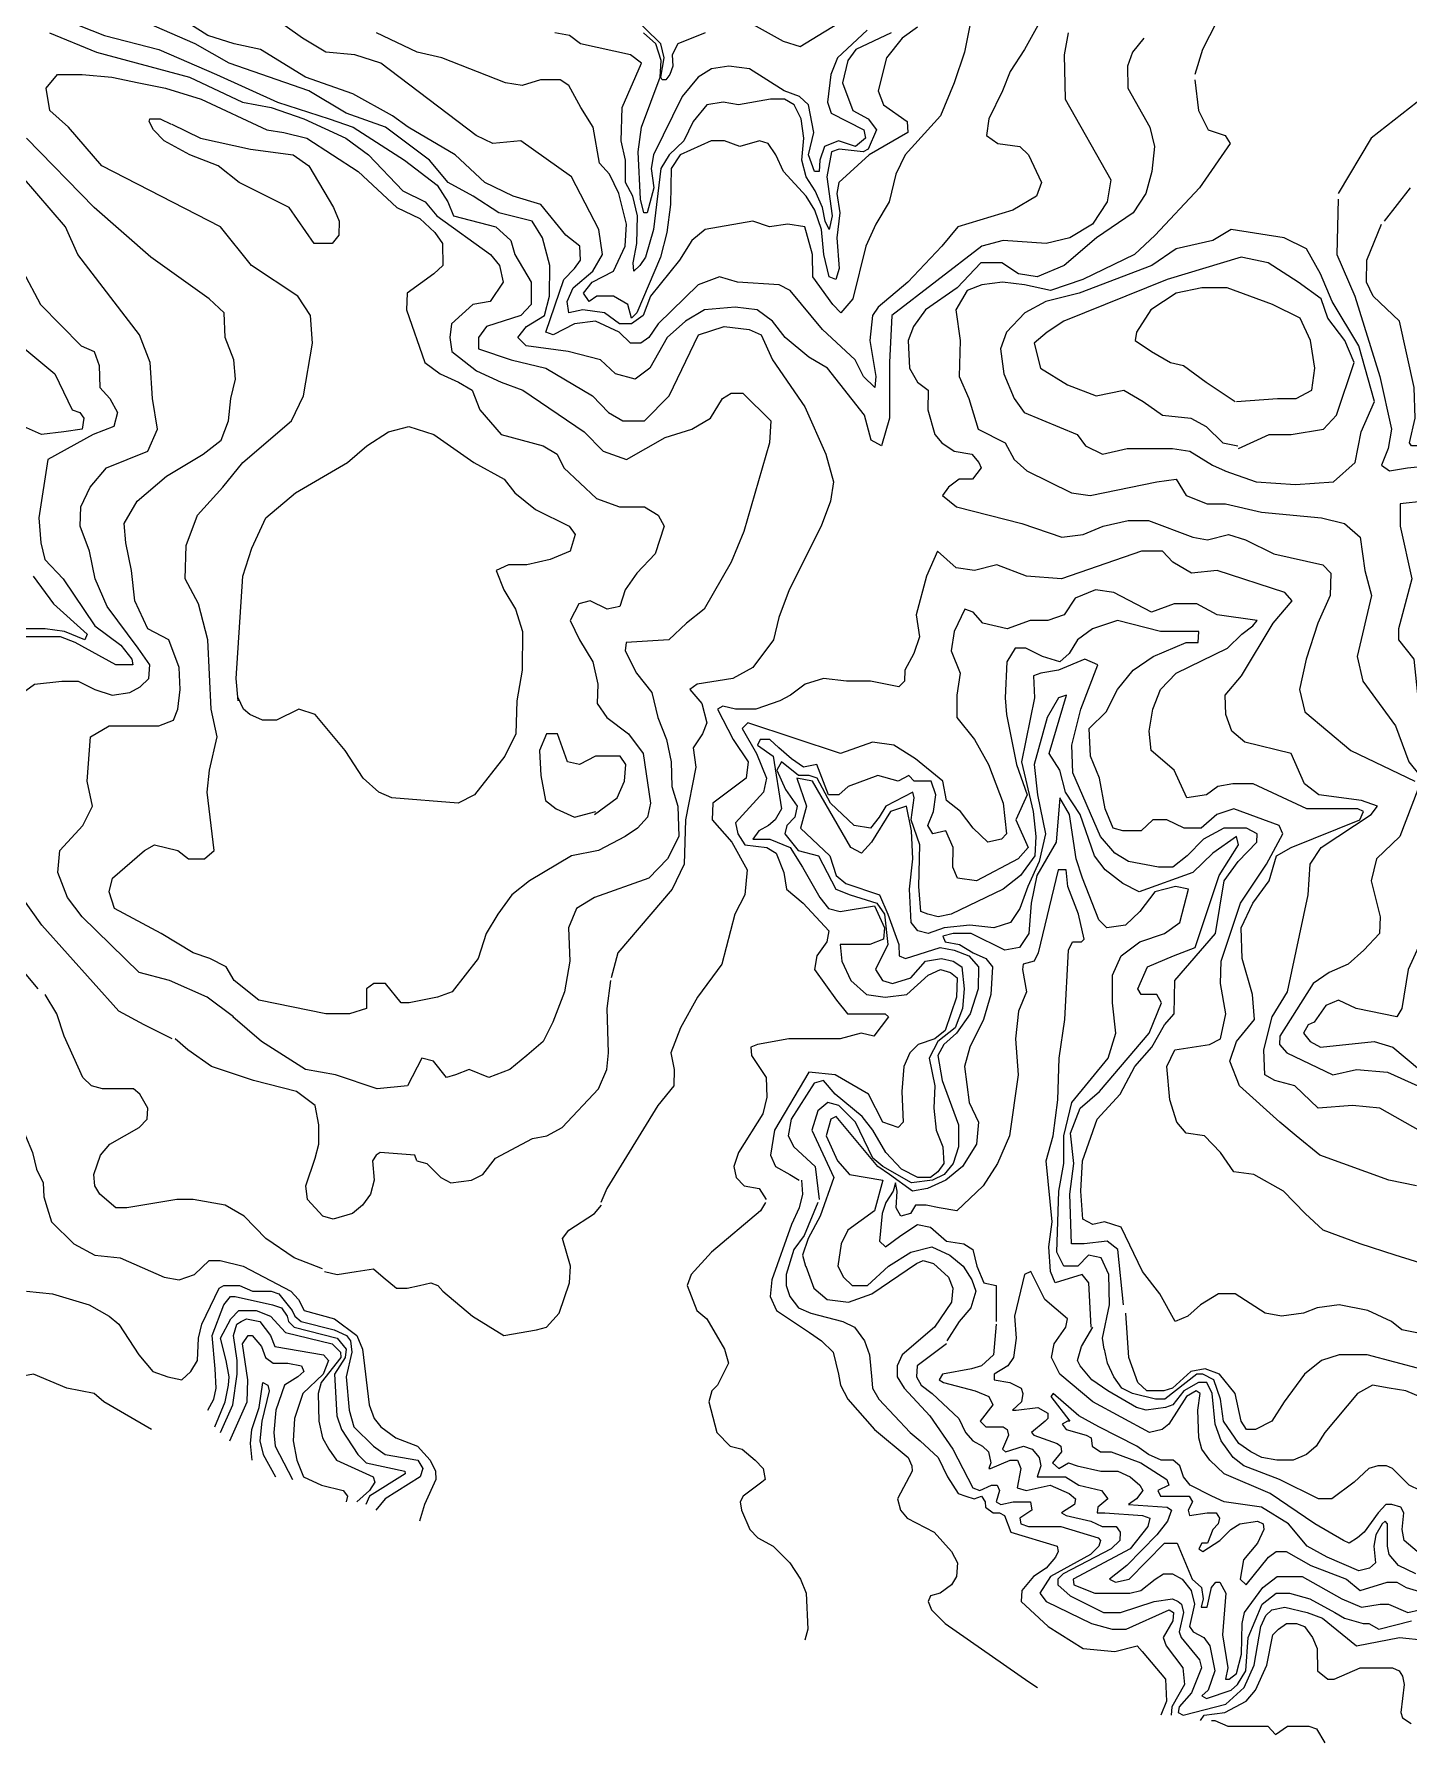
# Model space of a CAD drawing. Extents: x 3000 to 7000, y 3135 to 5000.
# Drawn here: x 3405 to 3901, y 3203 to 3820 of the extents above; entities that cross this region are included whole.
import ezdxf

# ---------------------------------------------------------------- set-up
doc = ezdxf.new("R2010")
doc.units = 0
doc.header["$MEASUREMENT"] = 0
doc.layers.add('TOPO_DIG', color=1, linetype='Continuous')

msp = doc.modelspace()

# ---------------------------------------------------------------- linework, layer by layer
at = {"layer": 'TOPO_DIG', "color": 3, "linetype": 'Continuous'}
msp.add_line((3509.25, 3374, 44), (3499, 3378, 44), dxfattribs=at)
at = {"layer": 'TOPO_DIG', "color": 1, "linetype": 'Continuous'}
msp.add_line((3758.15625, 3323, 30), (3759.4375, 3323, 30), dxfattribs=at)
at = {"layer": 'TOPO_DIG', "color": 3, "linetype": 'Continuous'}
for points, elevation in [([(3902.71875, 3838), (3907.5625, 3812), (3906.875, 3803), (3904.1875, 3795), (3887.625, 3782), (3875.71875, 3762)], 48), ([(3647.3125, 3820), (3637.40625, 3816), (3635.375, 3812), (3635.65625, 3808), (3634.59375, 3805), (3633.09375, 3803), (3631.71875, 3803), (3631.28125, 3804), (3632.5, 3811), (3631.25, 3816), (3614.0625, 3833)], 32), ([(3834.4375, 3829), (3826.71875, 3814), (3824, 3805)], 48), ([(3778.25, 3820), (3776.8125, 3812), (3777.125, 3796), (3793.6875, 3767), (3792.375, 3759), (3787.09375, 3751), (3778.8125, 3746), (3770.3125, 3744), (3754.78125, 3745), (3747.0625, 3743), (3714.6875, 3718), (3713.8125, 3701), (3713.75, 3681), (3710.875, 3671), (3707.1875, 3673), (3704.78125, 3682), (3691.375, 3699), (3684.75, 3703), (3676.09375, 3710), (3671.625, 3716), (3666, 3720), (3658.0625, 3721), (3647.0625, 3720), (3640.25, 3716), (3633.625, 3710), (3627.375, 3699), (3622, 3695), (3614.90625, 3697), (3609.5, 3702), (3597.875, 3705), (3582.75, 3707), (3579.71875, 3710), (3582.8125, 3714), (3589.3125, 3718), (3591.0625, 3725), (3591.1875, 3736), (3588.625, 3746), (3584.90625, 3752), (3572.8125, 3755), (3563.59375, 3761), (3554.5625, 3766), (3547.84375, 3774), (3531.96875, 3786), (3517.78125, 3791), (3504.25, 3799), (3475.5625, 3809), (3463.21875, 3816), (3440.25, 3826)], 44), ([(3743.28125, 3825), (3740.8125, 3813), (3737.1875, 3802), (3732.25, 3790), (3719.5, 3776), (3716.0625, 3769), (3713.71875, 3759), (3708.90625, 3751), (3705.25, 3743), (3700.625, 3724), (3696.1875, 3719), (3693.3125, 3722), (3686.125, 3732), (3686.03125, 3740), (3683.25, 3750), (3677.15625, 3751), (3670.46875, 3750), (3664.5, 3752), (3647.25, 3749), (3642.4375, 3745), (3638.0625, 3738), (3627.53125, 3725), (3624.96875, 3718), (3620.6875, 3715), (3616.375, 3715), (3610.9375, 3719), (3603.09375, 3720), (3598.0625, 3719), (3597.53125, 3723), (3599.71875, 3728), (3606.75, 3734), (3610.25, 3740), (3608.875, 3749), (3599.0625, 3768), (3580.75, 3781), (3570.625, 3780), (3564.6875, 3783), (3530.25, 3809), (3520.875, 3812), (3510.4375, 3813), (3501.96875, 3818), (3489.46875, 3827)], 40), ([(3410.75, 3820), (3427.65625, 3813), (3461.21875, 3804), (3480.40625, 3795), (3490.75, 3793), (3502.46875, 3789), (3517.65625, 3782), (3525.8125, 3776), (3538.25, 3763), (3546.3125, 3759), (3550.46875, 3754), (3569.78125, 3740), (3573.09375, 3736), (3574.375, 3730), (3569.71875, 3723), (3563.5, 3722), (3555.75, 3715), (3555.1875, 3710), (3555.9375, 3705), (3564.8125, 3698), (3573.625, 3694), (3581.53125, 3691), (3603.6875, 3676), (3610.5, 3669), (3618.84375, 3666), (3632.875, 3674), (3642.46875, 3677), (3649.21875, 3681), (3653.5625, 3688), (3656.6875, 3690), (3660.875, 3690), (3671, 3680), (3670.5, 3672), (3661.21875, 3640), (3656.6875, 3629), (3646.9375, 3612), (3640.5625, 3607), (3634.15625, 3601), (3618.8125, 3600), (3618.4375, 3597), (3622.5625, 3589), (3628.09375, 3582), (3630.1875, 3573), (3633.28125, 3565), (3635.0625, 3557), (3635.25, 3548), (3637.4375, 3541), (3637.8125, 3530), (3633.75, 3522), (3626.90625, 3515), (3607.34375, 3508), (3600.84375, 3504), (3597.9375, 3497), (3598.4375, 3485), (3596.5625, 3474), (3592.375, 3463), (3588.8125, 3456), (3582.9375, 3451), (3576.78125, 3446), (3569.25, 3443), (3562.1875, 3446), (3557.25, 3444), (3553.9375, 3443), (3549.21875, 3449), (3545.09375, 3450), (3539.875, 3440), (3529, 3439), (3513.875, 3444), (3503.09375, 3446), (3487.15625, 3456), (3476.875, 3465)], 48), ([(3714.4375, 3820), (3701.6875, 3814), (3698.71875, 3810), (3696.8125, 3802), (3700.625, 3792), (3706.125, 3789), (3709.0625, 3785), (3706.125, 3778), (3704.25, 3777), (3695.625, 3778), (3692.875, 3777), (3691.21875, 3768), (3693.0625, 3754), (3691.96875, 3749), (3690.5625, 3752), (3689.5625, 3757), (3687, 3763), (3683.6875, 3768), (3682.15625, 3774), (3682.9375, 3782), (3681.96875, 3789), (3679.34375, 3794), (3675.90625, 3796), (3670.90625, 3796), (3659.3125, 3794), (3653.8125, 3795), (3647.90625, 3794), (3642.96875, 3788), (3639.5625, 3781), (3634.28125, 3776), (3631.28125, 3771), (3628.65625, 3749), (3625.75, 3739), (3623.65625, 3736), (3621.5, 3734), (3621.25, 3737), (3622.65625, 3744), (3622.8125, 3754), (3621.1875, 3761), (3618.5, 3766), (3618.5625, 3774), (3617.03125, 3781), (3617.3125, 3793), (3624.3125, 3809), (3620.3125, 3812), (3602.34375, 3816), (3598.3125, 3819), (3593.09375, 3820)], 36), ([(3823.9375, 3803), (3825.25, 3792), (3828.8125, 3785), (3834.9375, 3783), (3836.71875, 3780), (3825.6875, 3764), (3809.625, 3747), (3802.1875, 3740), (3783.53125, 3731), (3771.875, 3727), (3762.5, 3729), (3754.5625, 3730), (3747.0625, 3729), (3741.78125, 3727), (3737.78125, 3720), (3739.3125, 3709), (3738.875, 3696), (3742.375, 3688), (3745.75, 3677), (3755.53125, 3672), (3758.71875, 3666), (3763.3125, 3662), (3779.5, 3654), (3786.25, 3653), (3810.25, 3658), (3817.1875, 3659), (3820.84375, 3653), (3828.46875, 3650), (3834.96875, 3650), (3848.0625, 3647), (3869.65625, 3645), (3878, 3643), (3883.65625, 3638), (3885.3125, 3626), (3887.75, 3617), (3882.53125, 3595), (3884.53125, 3586), (3896.3125, 3570), (3901.125, 3557), (3905.125, 3552)], 48), ([(3454.8125, 3787), (3465.15625, 3782), (3483.25, 3778), (3498.625, 3776), (3504.28125, 3772), (3513.1875, 3757), (3515.28125, 3752), (3515.125, 3747), (3512.75, 3744), (3506.21875, 3744), (3497.21875, 3757), (3479.1875, 3766), (3471.5625, 3772), (3461.3125, 3776), (3452.09375, 3781), (3448.25, 3785), (3446.6875, 3788), (3446.875, 3789), (3450.625, 3789), (3454.59375, 3787)], 52), ([(3477.125, 3465), (3467.5625, 3472), (3454.03125, 3478), (3443.0625, 3481), (3422.53125, 3501), (3417.21875, 3508), (3413.75, 3517), (3414.4375, 3525), (3422.75, 3534), (3426.25, 3541), (3424.25, 3550), (3425.53125, 3566), (3432.28125, 3570), (3450.1875, 3570), (3455.5, 3572), (3457, 3576), (3457.8125, 3583), (3457.53125, 3591), (3453.78125, 3601), (3446.15625, 3605), (3441.5625, 3615), (3440.34375, 3626), (3438.28125, 3636), (3437.65625, 3643), (3442.375, 3651), (3452.96875, 3660), (3466.1875, 3668), (3472.625, 3673), (3475.3125, 3680), (3476.15625, 3688), (3477.875, 3695), (3477.25, 3702), (3474.125, 3710), (3473.78125, 3719), (3468.3125, 3724), (3447.28125, 3739), (3426.78125, 3757), (3402.4375, 3782)], 48), ([(3875.625, 3760), (3875.25, 3740), (3881.75, 3725), (3890.75, 3696), (3894.96875, 3677), (3893.75, 3670), (3891.3125, 3664), (3894.1875, 3662), (3900.65625, 3663), (3910.25, 3664), (3919.875, 3662), (3927.4375, 3666)], 48), ([(3839.71875, 3670), (3850.8125, 3675), (3858.71875, 3675), (3870.40625, 3677), (3875.125, 3682), (3881.46875, 3701), (3878.09375, 3709), (3872, 3717), (3869.5, 3724), (3861.1875, 3730), (3850.375, 3737), (3840.71875, 3739), (3813.9375, 3731), (3776.6875, 3716), (3770.65625, 3712), (3765.96875, 3708), (3768.21875, 3699), (3778, 3693), (3788.3125, 3689), (3798.375, 3691), (3805.34375, 3687), (3812.34375, 3682), (3822.46875, 3681), (3828.09375, 3678), (3834.0625, 3672), (3839.4375, 3671)], 52), ([(3401.0625, 3734), (3407.46875, 3722), (3422.125, 3707), (3426.8125, 3705), (3428.6875, 3700), (3428.84375, 3692), (3432.5, 3688), (3435.25, 3683), (3433.875, 3678), (3426.4375, 3675), (3410.09375, 3666), (3406.84375, 3645), (3407.53125, 3636), (3409.0625, 3630), (3415.59375, 3623), (3427.0625, 3606), (3436.46875, 3599), (3440.40625, 3594), (3440.75, 3592), (3434.6875, 3592), (3419.9375, 3600), (3414.6875, 3602), (3400.875, 3602)], 44), ([(3478.75, 3579), (3478.03125, 3587), (3480.4375, 3624), (3483.6875, 3634), (3488.75, 3645), (3499.4375, 3654), (3518.25, 3665), (3525.21875, 3671), (3533, 3676), (3540.40625, 3678), (3549.40625, 3675), (3563.8125, 3665), (3574.78125, 3659), (3578.5625, 3654), (3586.09375, 3648), (3598.1875, 3642), (3600.375, 3639), (3598.53125, 3633), (3591.40625, 3630), (3583, 3628), (3576.3125, 3628), (3571.875, 3626), (3574.6875, 3619), (3578.8125, 3612), (3581.375, 3604), (3581.25, 3590), (3579.3125, 3579), (3578.9375, 3567), (3575.0625, 3559), (3564.03125, 3545), (3558.125, 3542), (3534.1875, 3544), (3529.5, 3546), (3523.875, 3551), (3517.34375, 3561), (3506.59375, 3574), (3500.65625, 3576), (3492.65625, 3572), (3487.53125, 3572), (3483.03125, 3574), (3480.75, 3576), (3478.8125, 3580)], 52), ([(3917.25, 3417), (3890.6875, 3432), (3880.875, 3433), (3868.4375, 3432), (3860.03125, 3440), (3852.8125, 3442), (3849.1875, 3444), (3848.875, 3453), (3851.875, 3465), (3857.4375, 3474), (3864.8125, 3509), (3865.59375, 3520), (3869.5, 3526), (3887.625, 3538), (3889.8125, 3541), (3884.0625, 3543), (3868.6875, 3545), (3863.5, 3549), (3858.6875, 3560), (3842, 3564), (3837.34375, 3568), (3835.1875, 3574), (3834.90625, 3581), (3840.75, 3588), (3852.1875, 3607), (3859.0625, 3615), (3856.4375, 3618), (3832.0625, 3626), (3822.75, 3625), (3815.96875, 3629), (3812.28125, 3633), (3804.6875, 3633), (3775.8125, 3623), (3763.1875, 3624), (3752.5625, 3628), (3744.40625, 3626), (3737.8125, 3627), (3731.0625, 3633), (3727.1875, 3624), (3723.375, 3610), (3724.625, 3602), (3722.53125, 3596), (3719.28125, 3590), (3719.15625, 3586), (3717.125, 3584), (3706.90625, 3586), (3698.3125, 3586), (3689.9375, 3587), (3683.3125, 3585), (3678.0625, 3581), (3674.21875, 3579), (3665.625, 3576), (3658.25, 3576), (3653.6875, 3577), (3651.78125, 3576), (3657.34375, 3565), (3662.75, 3557), (3662.03125, 3551), (3650.03125, 3542), (3649.78125, 3536), (3656.9375, 3528), (3662.4375, 3518), (3661.625, 3509), (3657.96875, 3502), (3653.28125, 3484), (3644.5, 3472), (3638.4375, 3461), (3634.9375, 3452), (3636.125, 3446), (3636.03125, 3440), (3630.21875, 3433), (3611.75, 3403), (3609.65625, 3398)], 44), ([(3909, 3375), (3896.28125, 3379), (3883.5625, 3383), (3870.3125, 3388), (3863.71875, 3394), (3855.96875, 3402), (3845.21875, 3408), (3838.0625, 3409), (3833.28125, 3416), (3827.40625, 3422), (3820.84375, 3423), (3817.5, 3427), (3814.9375, 3435), (3813.875, 3447), (3816.6875, 3453), (3829.3125, 3455), (3833.21875, 3457), (3835.125, 3466), (3833.25, 3477), (3833.46875, 3485), (3840.46875, 3506), (3849.8125, 3520), (3855.71875, 3531), (3854.34375, 3534), (3838.0625, 3540), (3831.9375, 3538), (3826.1875, 3533), (3820.125, 3533), (3813.875, 3536), (3808.84375, 3536), (3804.59375, 3532), (3798.03125, 3532), (3794.5, 3533), (3791.65625, 3540), (3789.59375, 3551), (3786.3125, 3559), (3785.84375, 3569), (3791.9375, 3575), (3796.09375, 3583), (3801.71875, 3590), (3808.90625, 3595), (3820.78125, 3600), (3825.15625, 3600), (3825.375, 3604), (3811.625, 3604), (3796, 3608), (3787.0625, 3605), (3781.625, 3601), (3778.5625, 3596), (3775.25, 3593), (3769.03125, 3595), (3763, 3598), (3759.125, 3598), (3756.1875, 3593), (3755.5625, 3580), (3756.03125, 3574), (3759.65625, 3556), (3763.40625, 3545), (3759.34375, 3536), (3763.84375, 3526), (3760.1875, 3522), (3745.15625, 3514), (3738.28125, 3515), (3736.625, 3519), (3736.8125, 3526), (3734.0625, 3532), (3729.375, 3531), (3727.625, 3534), (3729.6875, 3539), (3730.53125, 3545), (3728.8125, 3550), (3722.6875, 3550), (3720.71875, 3552), (3716.90625, 3550), (3709.625, 3552), (3698.84375, 3548), (3695.5, 3545), (3691.84375, 3545), (3687.5625, 3556), (3682.8125, 3555), (3678.4375, 3558), (3673.875, 3562), (3670.5625, 3565), (3667.1875, 3565), (3666.125, 3563), (3671.875, 3559), (3674.78125, 3540), (3672.53125, 3536), (3670.1875, 3534), (3666.6875, 3532), (3664.4375, 3529), (3670.59375, 3529), (3677.9375, 3526), (3682.4375, 3519), (3688.625, 3508), (3691.75, 3504), (3696, 3503), (3708.4375, 3505), (3712, 3497), (3711.6875, 3493), (3706.6875, 3491), (3695.96875, 3491), (3696.625, 3485), (3699.8125, 3478), (3705.5, 3473), (3712.25, 3472), (3720.0625, 3473), (3727.75, 3480), (3732.1875, 3482), (3735.84375, 3481), (3738.25, 3479), (3737.96875, 3472), (3733.875, 3460), (3730.1875, 3457), (3724.125, 3455), (3721.09375, 3452), (3718.9375, 3447), (3718.21875, 3438), (3718.6875, 3427), (3716.90625, 3425), (3711.40625, 3427), (3706.1875, 3437), (3694.1875, 3444), (3684.75, 3445), (3672.34375, 3424), (3670.875, 3415), (3672.6875, 3411), (3677.84375, 3408), (3681.25, 3406)], 40), ([(3798.1875, 3361), (3796.1875, 3381), (3792.28125, 3384), (3784, 3383), (3779.46875, 3383), (3778.875, 3401), (3780.3125, 3412), (3779.0625, 3423), (3782.59375, 3432), (3789.59375, 3438), (3807.53125, 3459), (3811.9375, 3470), (3810.21875, 3473), (3804.625, 3473), (3803.4375, 3475), (3806.875, 3483), (3816.25, 3487), (3824.0625, 3490), (3832.78125, 3516), (3839.75, 3527), (3839, 3530), (3830.4375, 3524), (3823.1875, 3517), (3803.84375, 3510), (3797.96875, 3513), (3791.65625, 3518), (3787.8125, 3523), (3782.625, 3538), (3777.28125, 3546), (3775.3125, 3554), (3771.40625, 3560), (3777.6875, 3581), (3774.8125, 3580), (3770.6875, 3573), (3766, 3556), (3767.21875, 3545), (3770.0625, 3531), (3767.75, 3521), (3763.6875, 3512), (3760.84375, 3504), (3757.4375, 3499), (3751.4375, 3497), (3742.75, 3498), (3733.5, 3497), (3727.75, 3495), (3724.0625, 3496), (3721.65625, 3499), (3721.0625, 3511), (3722.15625, 3522), (3721.75, 3532), (3719.9375, 3541), (3714.125, 3539), (3707.28125, 3528), (3703.71875, 3524), (3699.875, 3526), (3686.0625, 3550), (3680.375, 3551), (3683.84375, 3541), (3681.65625, 3533), (3692.21875, 3523), (3694.5, 3516), (3698, 3513), (3710.15625, 3509), (3713.25, 3502), (3717.125, 3491), (3717.25, 3487), (3719.625, 3486), (3732.125, 3490), (3737.09375, 3489), (3742.375, 3487), (3745.90625, 3483), (3745.8125, 3475), (3742.84375, 3466), (3737.96875, 3459), (3733.375, 3455), (3731.21875, 3451), (3732.84375, 3442), (3738.6875, 3426), (3738.6875, 3418), (3736.8125, 3412), (3733.5, 3408), (3729.25, 3406), (3721.6875, 3405), (3711.4375, 3411), (3707.78125, 3414), (3701.5, 3427), (3695.5, 3433), (3691.53125, 3434), (3687.9375, 3431), (3685.78125, 3424), (3693.71875, 3407), (3688.78125, 3393), (3684.46875, 3385), (3682.40625, 3379), (3683.5, 3375)], 36), ([(3607.375, 3538), (3615.53125, 3544), (3618.21875, 3550), (3618.625, 3556), (3616.5625, 3559), (3607.71875, 3559), (3601.9375, 3556), (3597.5625, 3557), (3593.96875, 3567), (3590.0625, 3567), (3587.5, 3561), (3588.03125, 3552), (3589.65625, 3543), (3593.5625, 3540), (3600.09375, 3537), (3607.875, 3539)], 52), ([(3786.59375, 3353), (3785.75, 3369), (3783.34375, 3372), (3773.625, 3369), (3771.90625, 3373), (3771.3125, 3382), (3772.4375, 3391), (3770.375, 3413), (3772.84375, 3422), (3774.53125, 3435), (3775, 3450), (3777, 3464), (3778.40625, 3489), (3779.78125, 3492), (3783.03125, 3492), (3784.03125, 3493), (3781.9375, 3502), (3778.125, 3512), (3777.5625, 3518), (3774.65625, 3518), (3767.4375, 3488), (3765.9375, 3485), (3762.0625, 3484), (3761.8125, 3482), (3763.25, 3474), (3760.375, 3467), (3759.21875, 3457), (3760.21875, 3444), (3757.0625, 3422), (3752.78125, 3412), (3747.625, 3404), (3738.125, 3395), (3731.65625, 3396), (3727, 3397), (3723.15625, 3397), (3721.34375, 3394), (3717.9375, 3393), (3716.1875, 3396), (3716.5625, 3402), (3715.9375, 3405), (3715.0625, 3402), (3712.5, 3398), (3711.125, 3394), (3710.21875, 3384), (3712.40625, 3382), (3717.9375, 3386), (3723.9375, 3390), (3728.59375, 3389), (3734.3125, 3384), (3740.59375, 3383), (3743.875, 3381), (3745.25, 3375), (3747.875, 3369), (3752.3125, 3368), (3752.25, 3355)], 32), ([(3912.34375, 3507), (3900.875, 3482), (3898.59375, 3468), (3896.875, 3465), (3882.125, 3468), (3875.78125, 3471), (3871.25, 3469), (3867, 3463), (3864.875, 3462), (3863.15625, 3459), (3865.5625, 3456), (3869.3125, 3454), (3888.625, 3456), (3895.40625, 3454), (3905.03125, 3446)], 48), ([(3392.21875, 3492), (3406.53125, 3475)], 44), ([(3499, 3378), (3488.71875, 3385), (3480.9375, 3393), (3474.15625, 3397), (3462.5, 3399), (3456.6875, 3399), (3438.5625, 3396), (3434.59375, 3396), (3428.9375, 3401), (3427.125, 3404), (3426.71875, 3408), (3429.125, 3415), (3432.5, 3419), (3443.0625, 3425), (3445.96875, 3428), (3446.15625, 3432), (3443.3125, 3437), (3441, 3439), (3429.78125, 3439), (3425.84375, 3440), (3422.71875, 3443), (3416.03125, 3458), (3413.375, 3466), (3409.1875, 3473)], 44), ([(3682, 3406), (3682.375, 3401), (3681.1875, 3396), (3678.46875, 3390), (3671.375, 3370), (3670.75, 3364), (3673, 3359), (3684.90625, 3351), (3689.28125, 3348), (3693.46875, 3344), (3695.34375, 3336)], 40), ([(3594.5625, 3358), (3598.3125, 3369), (3598.6875, 3375), (3595.78125, 3385), (3598.0625, 3388), (3607.40625, 3394), (3609.9375, 3397)], 44), ([(3509.90625, 3373), (3514.53125, 3372), (3521.375, 3373)], 44), ([(3521.375, 3373), (3527.65625, 3374), (3531.125, 3371)], 44), ([(3683.5625, 3375), (3686.46875, 3367), (3691.3125, 3363), (3698.96875, 3362), (3707.375, 3365), (3723.5, 3376), (3726, 3377), (3729.71875, 3376), (3735.03125, 3371), (3736.59375, 3367), (3736.21875, 3362), (3730.0625, 3353), (3718.40625, 3343), (3716.5625, 3339), (3716.59375, 3335), (3719.09375, 3331)], 36), ([(3402.375, 3366), (3411.75, 3365), (3425.0625, 3361), (3432.28125, 3357), (3435.71875, 3354), (3442.9375, 3343), (3448, 3337), (3453.375, 3335), (3458.5, 3334), (3461.71875, 3337), (3464.125, 3341), (3464.4375, 3349), (3465.71875, 3354), (3471.96875, 3367), (3473.59375, 3368), (3479.21875, 3368), (3484, 3366), (3490.75, 3366), (3493.40625, 3365), (3498.21875, 3359), (3499.1875, 3357), (3501.53125, 3355), (3513.40625, 3352), (3517.875, 3350), (3519.3125, 3348), (3519.84375, 3344), (3517.75, 3335), (3518.8125, 3323), (3520.53125, 3317), (3527.65625, 3310), (3531.8125, 3307), (3543.5625, 3305), (3545.375, 3302), (3544.46875, 3299), (3531.875, 3291), (3528.5, 3287)], 40), ([(3531.125, 3371), (3535.96875, 3367), (3539.71875, 3367), (3544.21875, 3368)], 44), ([(3544.21875, 3368), (3548.3125, 3369), (3550.875, 3368), (3552.59375, 3366)], 44), ([(3552.59375, 3366), (3563.34375, 3357), (3574.6875, 3350), (3586.46875, 3352), (3590.0625, 3353), (3594.5625, 3358)], 44), ([(3470.34375, 3317), (3474.0625, 3326), (3475.25, 3332), (3475.53125, 3335), (3474.4375, 3341), (3472.4375, 3349), (3476.125, 3356), (3479, 3359), (3485.34375, 3359), (3490.4375, 3357), (3495.84375, 3351), (3512.65625, 3347), (3515.71875, 3344), (3515.8125, 3342), (3508.75, 3333), (3507.625, 3329), (3507.84375, 3319), (3509.25, 3313), (3511.5, 3309), (3514.21875, 3305), (3527.53125, 3299), (3528.09375, 3297), (3526.125, 3294), (3521.65625, 3290)], 36), ([(3752.3125, 3354), (3751.28125, 3343), (3747, 3339), (3743.34375, 3338), (3732.96875, 3336), (3731.75, 3334), (3733.25, 3333), (3744.75, 3330), (3749.6875, 3328), (3751.0625, 3325)], 32), ([(3947.125, 3318), (3937.625, 3322), (3916.0625, 3335), (3886.09375, 3343), (3881.34375, 3343), (3876.0625, 3343), (3869.6875, 3341), (3863.53125, 3336), (3856.21875, 3326), (3851.75, 3319), (3845.84375, 3316), (3842.625, 3316), (3840.6875, 3319), (3838.46875, 3329), (3832.8125, 3336), (3827.6875, 3338), (3822.5, 3337), (3815.84375, 3331), (3812.71875, 3330), (3806.6875, 3330), (3803.4375, 3333), (3800.15625, 3342), (3799.09375, 3358)], 36), ([(3475.75, 3312), (3482.09375, 3326), (3482.3125, 3334), (3480.375, 3347), (3482.34375, 3350), (3483.8125, 3350), (3487.15625, 3346), (3488.59375, 3342), (3491.46875, 3340), (3496.6875, 3340), (3501.59375, 3339), (3502.46875, 3337), (3500.3125, 3335), (3495.5625, 3332), (3492.375, 3323), (3491.6875, 3315), (3492.15625, 3310), (3498.34375, 3298)], 32), ([(3837.84375, 3306), (3833.40625, 3312), (3831.3125, 3318), (3830.21875, 3329), (3828.28125, 3333), (3825.28125, 3333), (3820, 3330), (3816, 3325), (3813.4375, 3324), (3806.4375, 3323), (3802.90625, 3324), (3792.625, 3330), (3786.78125, 3334), (3782.5625, 3339), (3781.59375, 3341), (3783.03125, 3346), (3787.125, 3353)], 32), ([(3695.34375, 3336), (3696.125, 3332), (3698.8125, 3327), (3708.34375, 3316), (3720.5625, 3306), (3721.84375, 3303), (3722, 3301), (3716.6875, 3291), (3717.78125, 3287), (3720.125, 3284), (3729.9375, 3279), (3736.15625, 3272), (3738.34375, 3268), (3737.9375, 3263), (3736.15625, 3260), (3732.0625, 3257), (3728.625, 3256), (3727.71875, 3254), (3728.9375, 3251), (3733.9375, 3246), (3764.125, 3225), (3767.25, 3223)], 40), ([(3719.125, 3331), (3728.375, 3321), (3736.65625, 3309), (3743.84375, 3295), (3746.34375, 3294), (3750.625, 3296), (3752.625, 3296), (3753.4375, 3294), (3752.3125, 3290), (3753.90625, 3289), (3758.4375, 3290), (3764.65625, 3290), (3765.125, 3287), (3760.875, 3284), (3761.125, 3282), (3763.9375, 3281), (3775.59375, 3281), (3789.0625, 3277), (3789.875, 3276), (3789.28125, 3274), (3786.3125, 3271), (3771.875, 3263), (3768, 3257), (3770.375, 3254), (3786.625, 3246), (3794.125, 3244), (3799.1875, 3244), (3814.75, 3251), (3816.3125, 3250), (3816.03125, 3247), (3812.59375, 3241), (3813.5625, 3238), (3819.625, 3230), (3820.25, 3224), (3815.625, 3216), (3815.46875, 3213)], 36), ([(3751.0625, 3325), (3746.5625, 3319), (3748.5, 3317), (3754.75, 3317), (3756.21875, 3316), (3756.6875, 3314), (3754.5625, 3309), (3755.625, 3308), (3762.09375, 3310), (3765.21875, 3309), (3767.78125, 3306), (3768.34375, 3303), (3767.125, 3299), (3768, 3299), (3777.34375, 3299), (3782.0625, 3296), (3790.3125, 3294), (3792.53125, 3291), (3788.90625, 3288), (3788.78125, 3286), (3791.5, 3286), (3805.0625, 3285), (3807.6875, 3284), (3807, 3281), (3800.59375, 3273), (3780.0625, 3262), (3780.34375, 3260), (3787.84375, 3257), (3800.5625, 3257), (3804.5, 3258), (3809.6875, 3262), (3812.65625, 3264), (3815.9375, 3264), (3819.375, 3262), (3822.625, 3258), (3823.78125, 3253), (3822.0625, 3245), (3823.40625, 3243), (3827.21875, 3241), (3829.34375, 3238), (3831.1875, 3229), (3828.75, 3222), (3826.46875, 3220), (3828.1875, 3219), (3837.0625, 3222), (3839.375, 3224), (3842.375, 3229), (3843.21875, 3241), (3848.3125, 3253), (3853.25, 3257), (3858.0625, 3257), (3865.40625, 3255), (3874.5, 3250), (3877.90625, 3248), (3884.75, 3246), (3886.75, 3246), (3890.375, 3244), (3902.09375, 3247)], 32), ([(3789.375, 3317), (3782.0625, 3321), (3772.875, 3329), (3772.03125, 3328), (3778.8125, 3319), (3777.96875, 3319)], 28), ([(3777.96875, 3319), (3776.09375, 3318), (3777.59375, 3316), (3784.8125, 3314), (3786.53125, 3313), (3786.96875, 3310), (3789.96875, 3308), (3793.75, 3308), (3804.5, 3304), (3813.8125, 3298), (3814.5625, 3296), (3810.65625, 3294), (3811.53125, 3292), (3817.875, 3292), (3821.90625, 3292), (3823.15625, 3290), (3821.59375, 3287), (3822.03125, 3285), (3828.4375, 3286), (3831.71875, 3286), (3832.84375, 3284), (3832.40625, 3282), (3830.46875, 3280), (3828.5625, 3275), (3826.53125, 3275), (3825.375, 3273), (3826.90625, 3272), (3833.03125, 3276), (3836.9375, 3280), (3840.1875, 3282), (3846.53125, 3283), (3848.5625, 3282), (3848.8125, 3280), (3846.53125, 3275), (3841.46875, 3269), (3840.3125, 3262), (3842.4375, 3260), (3850.5, 3270), (3853.28125, 3272), (3856.9375, 3272), (3865.8125, 3267), (3878.65625, 3262), (3883.5625, 3258), (3893.3125, 3261), (3896.84375, 3261), (3900.15625, 3259), (3907.0625, 3257)], 28), ([(3903.65625, 3264), (3897.4375, 3267), (3894.125, 3271), (3893.4375, 3274), (3893.53125, 3282), (3892.6875, 3283), (3891.53125, 3282), (3889.3125, 3278), (3888.5625, 3274), (3889.09375, 3268), (3887.03125, 3266), (3883.15625, 3265), (3871.6875, 3270), (3864.5, 3274), (3857.75, 3282), (3848.0625, 3288), (3834.5, 3290), (3830.125, 3292), (3822.28125, 3296), (3819.8125, 3299), (3818.5625, 3303), (3816.15625, 3305), (3811.8125, 3305), (3807.1875, 3307), (3803.03125, 3310), (3789.375, 3317)], 28), ([(3881.40625, 3297), (3873.4375, 3291), (3868.5625, 3291), (3854.5, 3298), (3841.625, 3303), (3837.84375, 3306)], 32), ([(3913.65625, 3290), (3909.46875, 3293), (3905.21875, 3294), (3901.34375, 3296), (3895.25, 3302), (3893.09375, 3303), (3890.03125, 3303), (3886.78125, 3302), (3881.40625, 3297)], 32), ([(3826.0625, 3211), (3827.3125, 3213), (3834.8125, 3214), (3842.4375, 3218), (3845.84375, 3222), (3849.90625, 3231), (3852.125, 3242), (3854.125, 3244), (3857.09375, 3246), (3860.625, 3246), (3863.5, 3245), (3866.4375, 3241), (3868.0625, 3237), (3868.25, 3229), (3871.96875, 3226), (3874.25, 3226), (3883.625, 3230), (3895.3125, 3230), (3897.65625, 3229), (3898.90625, 3227), (3899.4375, 3224), (3898.25, 3214), (3898.84375, 3212), (3902.0625, 3210)], 36)]:
    msp.add_lwpolyline(points, dxfattribs=dict(at, elevation=elevation))
at = {"layer": 'TOPO_DIG', "color": 1, "linetype": 'Continuous'}
for points, elevation in [([(3412.9375, 3826), (3430.59375, 3819), (3450.15625, 3814), (3470.96875, 3805), (3492.9375, 3795), (3511.65625, 3789), (3520.25, 3786), (3538.78125, 3774), (3550.5625, 3765), (3554.46875, 3759), (3556.5, 3754), (3571.8125, 3750), (3577.15625, 3745), (3578.65625, 3740), (3584.5625, 3730), (3584.46875, 3722), (3580.8125, 3718), (3568.375, 3714), (3565.5, 3710), (3565.5625, 3706), (3577.3125, 3702), (3589.75, 3699), (3606.65625, 3689), (3612.4375, 3683), (3617.625, 3680), (3625.4375, 3680), (3634.3125, 3689), (3644.90625, 3711), (3654.125, 3714), (3663.125, 3713), (3667.5, 3711), (3671.625, 3702), (3683.1875, 3685), (3690.8125, 3668), (3693.5625, 3658), (3692.5, 3651), (3689.09375, 3642), (3677.5625, 3619), (3673.8125, 3609), (3671.90625, 3601), (3664.53125, 3591), (3657.25, 3587), (3644.375, 3585), (3641.78125, 3583), (3646.125, 3578), (3647.9375, 3571), (3646.28125, 3567), (3642.96875, 3562), (3643.9375, 3555), (3640.25, 3536), (3639.71875, 3520), (3635.375, 3511), (3615.75, 3488), (3613.3125, 3479)], 46), ([(3769.71875, 3827), (3762.5, 3814), (3757.375, 3806), (3754.625, 3799), (3749.625, 3789), (3748.75, 3783), (3752.875, 3780), (3760.84375, 3779), (3763.9375, 3776), (3768.6875, 3766), (3766.875, 3761), (3758.25, 3756), (3738.5, 3750), (3732.6875, 3743), (3720.4375, 3730), (3709.75, 3721), (3707.6875, 3718), (3706.65625, 3709), (3708.875, 3696), (3708.5, 3692), (3704.46875, 3696), (3701.375, 3702), (3689.625, 3713), (3678, 3727), (3674, 3729), (3658.9375, 3730), (3652.5, 3732), (3644.75, 3729), (3630.375, 3715), (3627, 3710), (3624.09375, 3708), (3620.375, 3708), (3616.3125, 3712), (3607.71875, 3716), (3600.125, 3715), (3592.40625, 3711), (3589.84375, 3712), (3596.25, 3731), (3600.1875, 3735), (3602.25, 3738), (3602.0625, 3743), (3596.96875, 3747), (3587.96875, 3758), (3578, 3761), (3567.84375, 3766), (3557.0625, 3776), (3540.15625, 3786), (3534.5, 3790), (3520.21875, 3798), (3503.125, 3804), (3486.8125, 3814), (3477.375, 3816), (3467.875, 3819), (3461.53125, 3823)], 42), ([(3664.625, 3823), (3675.40625, 3817), (3681.59375, 3815), (3699.4375, 3826)], 34), ([(3723.90625, 3822), (3718.375, 3818), (3712.75, 3811), (3709.6875, 3799), (3711.625, 3794), (3720.1875, 3788), (3720.46875, 3784), (3706.4375, 3776), (3695.5, 3766), (3694.84375, 3762), (3695.875, 3755), (3694.84375, 3746), (3695.6875, 3735), (3694.375, 3731), (3692.0625, 3732), (3690.0625, 3740), (3689.3125, 3749), (3686.875, 3756), (3683.6875, 3761), (3675.59375, 3770), (3672.75, 3776), (3669.96875, 3780), (3666.90625, 3781), (3659.84375, 3779), (3654.3125, 3781), (3649.4375, 3781), (3638.25, 3776), (3634.96875, 3771), (3634.75, 3758), (3633.4375, 3748), (3631.15625, 3739), (3622.625, 3719), (3620.65625, 3717), (3619.34375, 3722), (3614.1875, 3725), (3608.15625, 3725), (3605.4375, 3723), (3603.375, 3726), (3606.46875, 3730), (3614.25, 3734), (3618.4375, 3743), (3618.90625, 3751), (3616.125, 3762), (3612.75, 3769), (3609.21875, 3773), (3606.84375, 3786), (3602.375, 3793), (3598.125, 3801), (3594.9375, 3803), (3587.875, 3803), (3581.3125, 3801), (3575.28125, 3802), (3552.28125, 3811), (3543.40625, 3813), (3528.6875, 3820)], 38), ([(3705.6875, 3821), (3695, 3811), (3692.59375, 3805), (3691.4375, 3795), (3692.78125, 3791), (3704.53125, 3785), (3705.1875, 3782), (3701.5, 3779), (3695.375, 3781), (3690.375, 3779), (3688.625, 3774), (3688.375, 3770), (3686.6875, 3770), (3684.5625, 3776), (3686.5, 3784), (3684.59375, 3794), (3681.3125, 3797), (3675.75, 3799), (3663.28125, 3807), (3655.84375, 3808), (3649.625, 3807), (3644.8125, 3804), (3638.9375, 3797), (3628.625, 3776), (3627.75, 3771), (3628.75, 3764), (3626.3125, 3755), (3625.1875, 3755), (3624, 3760), (3623.15625, 3777), (3624.3125, 3786), (3631.03125, 3804), (3631.375, 3810), (3629.5, 3816), (3625.09375, 3820)], 34), ([(3805.5625, 3818), (3801.5, 3813), (3799.6875, 3808), (3799.78125, 3800), (3807.78125, 3786), (3809.375, 3779), (3808.5, 3770), (3806.28125, 3762), (3801.71875, 3755), (3788.46875, 3746), (3776.84375, 3736), (3767.0625, 3732), (3760.34375, 3733), (3754.3125, 3737), (3746.71875, 3737), (3738.25, 3728), (3726.78125, 3720), (3722.5, 3714), (3720.53125, 3709), (3720.96875, 3699), (3723.9375, 3694), (3727.75, 3691), (3727.625, 3684), (3730.125, 3675), (3732.6875, 3672), (3737.1875, 3669), (3743.53125, 3668), (3746, 3665), (3746.8125, 3663), (3743.6875, 3659), (3738.9375, 3659), (3735.09375, 3656), (3732.875, 3653), (3738, 3649), (3761.5, 3643), (3775.9375, 3638), (3783.6875, 3639), (3790.875, 3642), (3799.90625, 3644), (3807.1875, 3644), (3823.28125, 3638), (3828.53125, 3637), (3836.0625, 3639), (3842.28125, 3637), (3852.40625, 3632), (3870.125, 3628), (3873.0625, 3625), (3872.8125, 3617), (3868.3125, 3607), (3864.125, 3594), (3861.78125, 3583), (3863.6875, 3575), (3880.1875, 3561), (3903.375, 3550)], 46), ([(3477.375, 3478), (3474.40625, 3483), (3468.5625, 3486), (3462.53125, 3488), (3451.0625, 3495), (3434.1875, 3504), (3432.1875, 3510), (3433.5, 3515), (3444.96875, 3525), (3448.59375, 3527), (3456.96875, 3525), (3460.8125, 3522), (3466.625, 3522), (3470.1875, 3525), (3467.59375, 3546), (3468.4375, 3554), (3471.1875, 3566), (3469, 3576), (3467.8125, 3601), (3464.53125, 3614), (3459.6875, 3623), (3459.96875, 3635), (3464.125, 3646), (3473.25, 3656), (3480.5, 3665), (3498, 3680), (3502.375, 3689), (3505.625, 3708), (3504.9375, 3718), (3500.3125, 3725), (3483.65625, 3736), (3472.40625, 3750), (3429.625, 3772), (3417.59375, 3786), (3410.84375, 3792), (3409.5625, 3800), (3413.5625, 3805), (3422.5625, 3805), (3433.15625, 3804), (3442.90625, 3802), (3452.625, 3800), (3465.4375, 3796), (3489.125, 3785), (3495.28125, 3784), (3503.53125, 3782), (3522.0625, 3770), (3536, 3757), (3544.28125, 3753), (3549.71875, 3748), (3552.5625, 3744), (3552.65625, 3736), (3549.4375, 3733), (3539.71875, 3726), (3539.53125, 3720), (3546.1875, 3701), (3551.6875, 3697), (3558.34375, 3694), (3563.25, 3691), (3566, 3684), (3573.625, 3675), (3588.84375, 3671), (3593.84375, 3668), (3596.3125, 3663), (3608.125, 3652), (3616.375, 3649), (3625.375, 3649), (3630.375, 3646), (3632.5, 3642), (3629.1875, 3632), (3622.625, 3625), (3618.40625, 3619), (3616.46875, 3613), (3611.9375, 3612), (3605.75, 3615), (3601.65625, 3614), (3598.5625, 3608), (3602, 3601), (3606.71875, 3593), (3608.59375, 3585), (3608.375, 3578), (3611.75, 3573), (3619.59375, 3567), (3624.96875, 3560), (3627.53125, 3542), (3626.5, 3537), (3622.875, 3533), (3618.46875, 3530), (3608.75, 3525), (3599.09375, 3523), (3583.90625, 3514), (3577.53125, 3509), (3572.46875, 3502), (3568.3125, 3495), (3565.375, 3486), (3555.96875, 3474), (3550.75, 3472), (3540.5, 3470), (3537.5625, 3470), (3531.90625, 3477), (3527.75, 3477), (3525.0625, 3475), (3525.0625, 3468), (3518.96875, 3466), (3510.375, 3466), (3486.21875, 3471), (3477.34375, 3478)], 50), ([(3392.90625, 3576), (3405.34375, 3585), (3415.125, 3586), (3421.03125, 3586), (3427.0625, 3583), (3433.28125, 3581), (3439.71875, 3582), (3443.4375, 3584), (3446.5, 3587), (3446.875, 3592), (3442.75, 3598), (3431.46875, 3613), (3427.1875, 3623), (3425.1875, 3633), (3421.75, 3642), (3422.0625, 3649), (3425.375, 3656), (3431.25, 3663), (3446.1875, 3669), (3449.65625, 3677), (3447.875, 3688), (3447, 3701), (3443.25, 3711), (3420.90625, 3740), (3416.5, 3750), (3400.9375, 3768)], 46), ([(3901.625, 3764), (3892.28125, 3752)], 46), ([(3834.84375, 3662), (3846.03125, 3658), (3860.28125, 3657), (3873.96875, 3658), (3881.78125, 3665), (3884, 3676), (3888.8125, 3687), (3883.1875, 3707), (3873.46875, 3723), (3869.28125, 3733), (3864.25, 3742), (3856.1875, 3746), (3837.0625, 3749), (3830.40625, 3745), (3817.25, 3742), (3808.46875, 3736), (3782.1875, 3726), (3770.1875, 3723), (3762.65625, 3719), (3755.96875, 3712), (3753.8125, 3706), (3755, 3697), (3758.8125, 3688), (3762.375, 3683), (3781.53125, 3675), (3784.46875, 3671), (3790.59375, 3668), (3799.5, 3670), (3815.9375, 3670), (3822.1875, 3669), (3830.375, 3664), (3834.90625, 3662)], 50), ([(3929.1875, 3675), (3924.34375, 3672), (3918.84375, 3669), (3906, 3671), (3902.09375, 3671), (3901.4375, 3672), (3903.46875, 3681), (3903.0625, 3692), (3897.75, 3716), (3888.25, 3725), (3885.875, 3730), (3886, 3738), (3891.34375, 3751)], 46), ([(3838.9375, 3687), (3853.75, 3688), (3860.46875, 3688), (3866.125, 3691), (3867.28125, 3699), (3865.75, 3709), (3861.9375, 3717), (3851.9375, 3722), (3835.65625, 3728), (3826.5, 3728), (3817.21875, 3726), (3808.125, 3720), (3802.96875, 3712), (3802.375, 3709), (3808.34375, 3705), (3815.15625, 3701), (3819.875, 3700), (3828.0625, 3694), (3838.5625, 3687)], 54), ([(3401.84375, 3706), (3412.59375, 3697), (3418.875, 3684), (3421.625, 3683), (3423.15625, 3681), (3422.5, 3677), (3415.9375, 3676), (3407.8125, 3675), (3401.3125, 3678)], 42), ([(3911.9375, 3653), (3906.875, 3651), (3898.0625, 3650), (3898.0625, 3642), (3902.28125, 3623), (3897.4375, 3605), (3897.5, 3601), (3902.9375, 3594), (3904.5625, 3579), (3911.78125, 3567), (3917.0625, 3563), (3924.96875, 3559), (3933.53125, 3556)], 50), ([(3404.8125, 3624), (3412.15625, 3614), (3424.3125, 3603), (3423.4375, 3601), (3416.1875, 3604), (3409.125, 3605), (3395.46875, 3605)], 42), ([(3903.96875, 3404), (3894, 3406), (3869.0625, 3415), (3860.5, 3422), (3854.59375, 3427), (3840.125, 3440), (3836.625, 3449), (3838.9375, 3456), (3845.46875, 3464), (3844.71875, 3473), (3841, 3486), (3840.65625, 3497), (3844.875, 3506), (3850.8125, 3514), (3853.4375, 3523), (3858.71875, 3526), (3883.46875, 3536), (3884.875, 3539), (3882.75, 3540), (3864.40625, 3540), (3844.96875, 3549), (3837.71875, 3549), (3832.3125, 3548), (3828.125, 3545), (3821.125, 3544), (3816.53125, 3554), (3808.21875, 3561), (3807.46875, 3568), (3808.78125, 3576), (3811.59375, 3583), (3817.25, 3589), (3835.71875, 3598), (3840.9375, 3603), (3844.875, 3606), (3846.5, 3608), (3832.0625, 3610), (3824.625, 3614), (3816.5, 3614), (3808.375, 3611), (3794.6875, 3618), (3788.15625, 3619), (3780.84375, 3616), (3776.8125, 3610), (3770.96875, 3608), (3764.5625, 3608), (3756.28125, 3605), (3747.4375, 3607), (3743.9375, 3611), (3740.9375, 3612), (3737.125, 3604), (3736.0625, 3597), (3739.34375, 3589), (3738.0625, 3581), (3738.03125, 3573), (3744.40625, 3565), (3749.5, 3556), (3754.8125, 3542), (3756.03125, 3531), (3754.25, 3529), (3749.25, 3528), (3744.03125, 3533), (3739.4375, 3539), (3734.3125, 3543), (3733.03125, 3550), (3723.1875, 3558), (3715.34375, 3563), (3707.65625, 3564), (3696.0625, 3560), (3662.6875, 3571), (3660.65625, 3569), (3665.75, 3560), (3669.375, 3551), (3668.375, 3546), (3658.1875, 3535), (3659.03125, 3531), (3661.625, 3527), (3669.59375, 3526), (3672.875, 3524), (3675.6875, 3517), (3676.59375, 3511), (3682.6875, 3506), (3691.90625, 3496), (3691.125, 3492), (3687.53125, 3487), (3686.78125, 3482), (3694.625, 3471), (3698.625, 3466), (3703.3125, 3466), (3712.1875, 3466), (3713.375, 3465), (3708.09375, 3458), (3703.59375, 3459), (3696, 3457), (3677.4375, 3457), (3666.125, 3455), (3663.78125, 3454), (3664.03125, 3451), (3669.25, 3443), (3669.5, 3436), (3668.0625, 3430), (3659.3125, 3416), (3657.59375, 3411), (3658.53125, 3407), (3661.3125, 3404), (3666.75, 3403), (3669.3125, 3399)], 42), ([(3913.78125, 3349), (3898.625, 3352), (3894.90625, 3355), (3886.40625, 3359), (3876.09375, 3361), (3868.125, 3360), (3863.125, 3358), (3855.25, 3357), (3849.3125, 3358), (3838.53125, 3365), (3832.53125, 3365), (3826.0625, 3361), (3821.4375, 3357), (3816.875, 3355), (3811.375, 3365), (3805.0625, 3373), (3797.40625, 3389), (3791.40625, 3391), (3787.125, 3390), (3783.5625, 3392), (3782.875, 3402), (3783.375, 3413), (3788.6875, 3428), (3797.0625, 3437), (3802.34375, 3447), (3808.4375, 3454), (3813.0625, 3462), (3816.5625, 3466), (3816.71875, 3478), (3831.46875, 3495), (3834.5625, 3514), (3839.625, 3521), (3846.34375, 3528), (3846.5, 3531), (3842.625, 3533), (3834.4375, 3533), (3827.0625, 3529), (3821.1875, 3523), (3816.03125, 3519), (3810.875, 3519), (3800.03125, 3521), (3795.0625, 3524), (3789.90625, 3530), (3780, 3553), (3779.53125, 3563), (3782.78125, 3576), (3788.9375, 3592), (3784.25, 3594), (3774.78125, 3590), (3768.4375, 3589), (3765.71875, 3588), (3766.0625, 3580), (3761.375, 3557), (3765.65625, 3539), (3766.5625, 3530), (3766.21875, 3523), (3761.03125, 3516), (3754.84375, 3511), (3736.03125, 3502), (3731.3125, 3501), (3727.59375, 3502), (3725.125, 3503), (3724.34375, 3512), (3724.6875, 3527), (3721.5625, 3536), (3722.75, 3544), (3722.25, 3546), (3712.5, 3541), (3710.125, 3537), (3706.9375, 3533), (3701, 3534), (3692.46875, 3542), (3687.6875, 3551), (3684.8125, 3552), (3680.96875, 3552), (3674.78125, 3557), (3673.1875, 3554), (3676.28125, 3547), (3680.5, 3541), (3679.65625, 3537), (3676.75, 3534), (3676.0625, 3531), (3680.84375, 3525), (3688.125, 3523), (3694.4375, 3511), (3699.5625, 3509), (3709.28125, 3506), (3712, 3502), (3713.1875, 3491), (3708.6875, 3482), (3711.28125, 3478), (3714.84375, 3477), (3721.5, 3479), (3726.75, 3485), (3732.5625, 3486), (3736.8125, 3485), (3739.84375, 3483), (3740.78125, 3475), (3740.125, 3468), (3737.5, 3461), (3731.21875, 3456), (3728.125, 3450), (3730.15625, 3440), (3729.8125, 3432), (3730.65625, 3424), (3733.03125, 3418), (3733.375, 3412), (3731.25, 3409), (3728.53125, 3407), (3724, 3407), (3718.09375, 3410), (3712.5, 3416), (3707.75, 3424), (3703.9375, 3429), (3694.25, 3437), (3689.96875, 3442), (3686.65625, 3441), (3678.375, 3428), (3677.1875, 3422), (3679.3125, 3418), (3687, 3411), (3688.4375, 3399)], 38), ([(3904.4375, 3547), (3897.9375, 3530), (3889.5, 3522), (3887.53125, 3514), (3890.78125, 3501), (3890.625, 3495), (3884.96875, 3489), (3879.28125, 3484), (3872.46875, 3481), (3866.65625, 3477), (3854.65625, 3458), (3854.5, 3455), (3857.1875, 3452), (3873.71875, 3444), (3882.28125, 3446), (3893.46875, 3445), (3904.46875, 3440)], 46), ([(3791.25, 3345), (3790.6875, 3349), (3793.1875, 3361), (3792.96875, 3372), (3790.125, 3378), (3785.625, 3379), (3781.6875, 3375), (3776.75, 3375), (3774.1875, 3380), (3774.9375, 3402), (3776.75, 3412), (3776.65625, 3422), (3779.5625, 3434), (3792.71875, 3450), (3795.5, 3459), (3794.28125, 3470), (3794.3125, 3480), (3797.34375, 3487), (3804.125, 3492), (3813.03125, 3495), (3818.5, 3499), (3821.6875, 3511), (3817.03125, 3512), (3809.5625, 3510), (3804.125, 3503), (3798.90625, 3498), (3792.25, 3497), (3789.34375, 3500), (3783.46875, 3515), (3781.15625, 3522), (3778.6875, 3538), (3775.25, 3544), (3773.875, 3528), (3766.9375, 3516), (3764.96875, 3506), (3764.09375, 3495), (3760.75, 3490), (3755.40625, 3489), (3743.3125, 3495), (3736.78125, 3495), (3733.03125, 3494), (3733.875, 3492), (3739, 3491), (3743.9375, 3488), (3748.53125, 3486), (3750.96875, 3483), (3750.375, 3473), (3747.75, 3464), (3742.8125, 3454), (3740.8125, 3447), (3742.5, 3434), (3745.875, 3427), (3745.1875, 3419), (3740.125, 3411), (3734.0625, 3406), (3727.53125, 3403), (3722.125, 3402), (3713.78125, 3408), (3709.5625, 3411), (3694.5, 3429), (3692.65625, 3428), (3691, 3422), (3695, 3413), (3699.375, 3408), (3711.40625, 3406), (3708.40625, 3395), (3698.8125, 3388), (3696.3125, 3383), (3695.15625, 3375), (3697.1875, 3371), (3700.34375, 3368), (3705.875, 3368), (3713.46875, 3375), (3721.5, 3380), (3729.0625, 3382), (3735.59375, 3379), (3740.34375, 3375), (3743.53125, 3370), (3745, 3366), (3743.15625, 3360), (3738.90625, 3355), (3734.5, 3348)], 34), ([(3455.03125, 3457), (3444.90625, 3462), (3435.71875, 3467), (3408, 3498), (3400.90625, 3508)], 46), ([(3543.21875, 3413), (3546.875, 3412), (3551.875, 3407), (3555.5625, 3405), (3562.96875, 3406), (3567.03125, 3408), (3571.625, 3414), (3584.96875, 3421), (3590.21875, 3422), (3595.75, 3425), (3608.78125, 3439), (3611.78125, 3446), (3612.4375, 3452), (3611.875, 3468), (3613.28125, 3478)], 46), ([(3543.21875, 3413), (3542.5625, 3415), (3530, 3416), (3528.5625, 3415), (3527.28125, 3413), (3527.90625, 3406), (3526.5, 3401), (3523.625, 3397), (3520, 3394), (3513.09375, 3392), (3509.28125, 3393), (3503.75, 3399), (3503.15625, 3404), (3506.5625, 3414), (3507.84375, 3419), (3507.875, 3426), (3506.59375, 3433), (3499.84375, 3438), (3484.375, 3442), (3469.21875, 3447), (3460.625, 3453), (3456, 3457)], 46), ([(3387.21875, 3452), (3387.75, 3447), (3391.78125, 3438), (3402.0625, 3422), (3404.5625, 3416), (3406, 3410), (3408.4375, 3405), (3408.65625, 3400), (3409.84375, 3396)], 42), ([(3669, 3398), (3667.25, 3395), (3649.53125, 3380), (3642.28125, 3372), (3640.78125, 3368), (3644.28125, 3359), (3647.84375, 3356), (3654.28125, 3345)], 42), ([(3687.9375, 3398), (3683.03125, 3386), (3679.21875, 3381), (3676.53125, 3372), (3676.5625, 3368), (3677.8125, 3364), (3680.96875, 3360), (3685.4375, 3358), (3696.96875, 3355), (3701.1875, 3353), (3704.8125, 3348), (3706.53125, 3343), (3707.4375, 3334)], 38), ([(3409.875, 3396), (3411.4375, 3391), (3419.4375, 3383), (3427.0625, 3379), (3436.21875, 3378), (3452.125, 3371), (3457.53125, 3370), (3463, 3372), (3468.375, 3377), (3472.34375, 3377), (3480.5625, 3375), (3497.84375, 3366), (3500.59375, 3363), (3502.65625, 3359), (3513.5, 3356), (3521.625, 3350), (3523.625, 3345), (3526, 3325), (3527.84375, 3320), (3530.25, 3317), (3535.6875, 3313), (3543.4375, 3310), (3548.0625, 3305), (3549.96875, 3301), (3550.125, 3298), (3546, 3289), (3544.15625, 3283)], 42), ([(3826.4375, 3309), (3825.4375, 3313), (3825.09375, 3323), (3825.84375, 3329), (3824.5, 3330), (3820.90625, 3328), (3814.59375, 3318), (3812.15625, 3316), (3807.5625, 3315), (3787.125, 3326), (3775.28125, 3336), (3772.1875, 3342), (3773.21875, 3347), (3777.46875, 3353), (3778.0625, 3356), (3769.875, 3363), (3764.84375, 3373), (3762.53125, 3372), (3758.9375, 3357), (3759.4375, 3349), (3758.5, 3342), (3756.53125, 3339), (3751.59375, 3336), (3751.5625, 3334), (3757.15625, 3333), (3761.25, 3331), (3761.875, 3329), (3761.375, 3326), (3758.15625, 3323)], 30), ([(3467.875, 3323), (3469.96875, 3327), (3470.8125, 3331), (3470.5, 3338), (3469.40625, 3350), (3473.625, 3361), (3476.0625, 3364), (3477.6875, 3364), (3491.21875, 3361), (3494.40625, 3360), (3496.4375, 3357), (3497, 3355), (3498.96875, 3353), (3514.46875, 3349), (3517.8125, 3345), (3517.4375, 3342), (3513.5625, 3336), (3514.40625, 3321), (3516.03125, 3316), (3521.9375, 3307), (3525.03125, 3304), (3538.875, 3301), (3539.09375, 3300), (3526.1875, 3292), (3524.8125, 3289)], 38), ([(3472.40625, 3315), (3476.875, 3325), (3478.4375, 3336), (3478.375, 3341), (3477.0625, 3350), (3478.3125, 3354), (3479.84375, 3355), (3481.78125, 3356), (3486.5625, 3355), (3490.4375, 3350), (3492.03125, 3346), (3509.625, 3343), (3511.375, 3341), (3509.4375, 3336), (3502.09375, 3329), (3499.15625, 3320), (3498.6875, 3312), (3500, 3305), (3502.375, 3299), (3508.875, 3296), (3516.625, 3294), (3518.21875, 3292), (3517.78125, 3290)], 34), ([(3654.3125, 3345), (3655.75, 3340), (3651.75, 3332), (3649.75, 3330), (3648.5625, 3326), (3651.4375, 3315), (3656.3125, 3310), (3660.625, 3309), (3665.3125, 3305), (3668.1875, 3302), (3668.90625, 3298), (3667.75, 3297), (3660.9375, 3292), (3659.875, 3290), (3660.40625, 3287), (3663.4375, 3280), (3666.28125, 3277), (3671.78125, 3274), (3677.875, 3268), (3681.6875, 3262), (3683.78125, 3257), (3684.3125, 3244), (3683.1875, 3240)], 42), ([(3734.3125, 3347), (3723.8125, 3339), (3723.5, 3335), (3725.25, 3332), (3729.1875, 3329)], 34), ([(3907.15625, 3327), (3900.125, 3330), (3894.0625, 3331), (3888.125, 3332), (3882.625, 3329), (3870.875, 3315), (3867.75, 3310), (3864.21875, 3307), (3859.5, 3305), (3853.53125, 3305), (3848.09375, 3306), (3844.1875, 3308), (3839.78125, 3311), (3834.3125, 3319), (3833.1875, 3327), (3830.78125, 3334), (3826.90625, 3336), (3824.6875, 3336), (3813.1875, 3327), (3809.8125, 3327), (3801.5, 3329), (3797.65625, 3331), (3794.71875, 3335), (3792.4375, 3340), (3791.3125, 3345)], 34), ([(3447.46875, 3316), (3430.375, 3326), (3426.8125, 3329), (3416.96875, 3331), (3405, 3336), (3399.8125, 3335), (3395.75, 3331)], 38), ([(3483.875, 3305), (3483.1875, 3311), (3483.71875, 3316), (3486.40625, 3324), (3487.6875, 3333), (3489.53125, 3332), (3489.9375, 3330), (3487.3125, 3319), (3486.625, 3312), (3487.78125, 3307), (3492.3125, 3299)], 30), ([(3707.4375, 3334), (3707.625, 3331), (3709.9375, 3327), (3721.21875, 3315), (3724.875, 3312), (3731.40625, 3306), (3734.71875, 3299), (3738.5625, 3293), (3741.34375, 3292), (3744.375, 3291), (3747, 3292), (3748.34375, 3290), (3748.375, 3288), (3751.15625, 3286), (3753.46875, 3286), (3755.34375, 3285), (3757.625, 3279), (3774.25, 3274), (3774.625, 3272), (3773.71875, 3270), (3770.3125, 3266), (3765.78125, 3263), (3761.5625, 3258), (3761.28125, 3254), (3771.03125, 3245), (3783.6875, 3237), (3795.0625, 3236), (3803.15625, 3238), (3805, 3236), (3813.375, 3226), (3813.78125, 3218), (3811.71875, 3213)], 38), ([(3729.1875, 3329), (3738.84375, 3320), (3741.25, 3315), (3743.90625, 3312), (3747.3125, 3310), (3749.5625, 3308), (3750.3125, 3304), (3749.625, 3302), (3750.21875, 3302), (3757.34375, 3305), (3759.9375, 3305), (3761.1875, 3302), (3759.90625, 3295), (3763.09375, 3294), (3771.8125, 3296), (3778.625, 3293), (3780.9375, 3291), (3780.5, 3289), (3775.84375, 3286), (3777.5625, 3285), (3786.4375, 3283), (3790.46875, 3281), (3795.5625, 3281), (3797.0625, 3279), (3796.9375, 3276), (3793.8125, 3273), (3776.5, 3264), (3774.5, 3262), (3774.5625, 3260), (3778.9375, 3256), (3790.96875, 3250), (3797.125, 3250), (3809.3125, 3254), (3815.875, 3255), (3817.90625, 3254), (3819.1875, 3253), (3819.875, 3250), (3818.3125, 3243), (3819.0625, 3241), (3825.6875, 3233), (3826.3125, 3230), (3822.78125, 3221), (3818.25, 3216), (3818, 3214), (3819.75, 3213), (3835.1875, 3217), (3841.8125, 3223), (3845.375, 3231), (3847.8125, 3245), (3849.5625, 3249), (3851.6875, 3251), (3856.375, 3252), (3864.53125, 3250), (3870, 3248), (3882.34375, 3238), (3897.75, 3241), (3907.0625, 3240)], 34), ([(3759.4375, 3323), (3767.375, 3324), (3770.9375, 3322), (3770.9375, 3320)], 30), ([(3770.9375, 3320), (3770, 3319), (3765.03125, 3315), (3765.8125, 3314), (3774.25, 3311), (3775.625, 3310), (3775.90625, 3308), (3772.625, 3304), (3774.9375, 3302), (3778.4375, 3304), (3781.53125, 3303), (3790, 3301), (3796.125, 3301), (3800.65625, 3299), (3804.125, 3296), (3805.15625, 3294), (3802.96875, 3291), (3800.0625, 3289), (3814, 3288), (3815.59375, 3287), (3814.15625, 3283), (3810.21875, 3278), (3799.46875, 3267), (3793.21875, 3262), (3795.375, 3261), (3800.25, 3262), (3813, 3275), (3817.5625, 3275), (3822.96875, 3262), (3826.40625, 3259), (3826.9375, 3255), (3826.21875, 3252), (3828.46875, 3252), (3829.9375, 3259), (3831.5625, 3261), (3833, 3261), (3835.15625, 3257), (3833.9375, 3242), (3835.875, 3230), (3834.96875, 3226), (3836.34375, 3226), (3838.96875, 3228), (3840.75, 3235), (3841, 3246), (3841.9375, 3250), (3848.46875, 3259), (3853.625, 3263), (3858.1875, 3263), (3862.6875, 3263), (3877, 3255), (3884.09375, 3252), (3890.875, 3253), (3893.84375, 3253), (3900.78125, 3250), (3905.03125, 3251)], 30), ([(3904.1875, 3272), (3899.5, 3276), (3898.8125, 3280), (3899.34375, 3286), (3898.34375, 3288), (3895.03125, 3289), (3892.875, 3289), (3890.0625, 3286), (3885.0625, 3279), (3882.6875, 3277), (3879.59375, 3275), (3877.5625, 3276), (3867.3125, 3282), (3851.15625, 3293), (3834.59375, 3300), (3829.375, 3305), (3826.4375, 3309)], 30), ([(3829.96875, 3211), (3831.21875, 3211), (3835.84375, 3209), (3850.3125, 3209), (3853.125, 3206), (3857.4375, 3209), (3865.0625, 3209), (3867.875, 3208), (3870.875, 3203)], 38)]:
    msp.add_lwpolyline(points, dxfattribs=dict(at, elevation=elevation))

doc.saveas('drawing.dxf')
